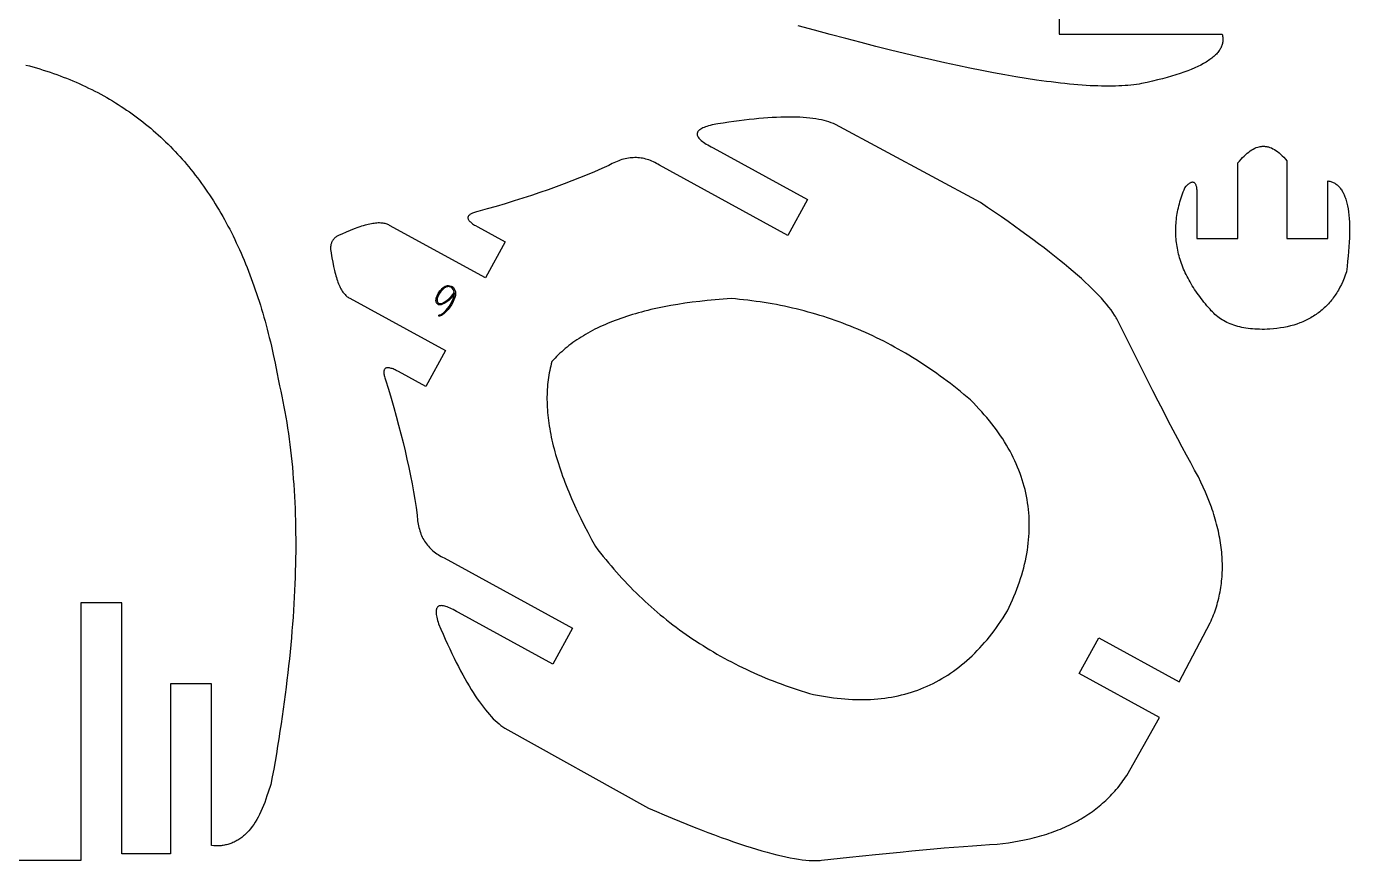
# Model space of a CAD drawing. Extents: x 0.3 to 47.7, y 0.3 to 6.
# Drawn here: x 43.624 to 47.692, y 0.287 to 2.853 of the extents above; entities that cross this region are included whole.
import ezdxf

# ---------------------------------------------------------------- set-up
doc = ezdxf.new("R2010")
doc.units = 0
doc.header["$MEASUREMENT"] = 0
doc.layers.get('0').update_dxf_attribs({"linetype": 'CONTINUOUS'})
doc.layers.add('NUMBERS', color=1, linetype='CONTINUOUS')

msp = doc.modelspace()

# ---------------------------------------------------------------- linework, layer by layer
for points in [[(46.7988, 2.9551), (46.7988, 2.8291), (47.3002, 2.8291), (47.3009, 2.8261), (47.3015, 2.8232), (47.302, 2.8203), (47.3023, 2.8174), (47.3024, 2.8145), (47.3024, 2.8116), (47.3023, 2.8088), (47.302, 2.806), (47.3016, 2.8032), (47.301, 2.8004), (47.3003, 2.7976), (47.2994, 2.7949), (47.2984, 2.7921), (47.2973, 2.7894), (47.296, 2.7867), (47.2945, 2.784), (47.2929, 2.7814), (47.2912, 2.7788), (47.2893, 2.7761), (47.2872, 2.7735), (47.2851, 2.7709), (47.2827, 2.7684), (47.2803, 2.7658), (47.2776, 2.7633), (47.2749, 2.7608), (47.2719, 2.7583), (47.2689, 2.7558), (47.2657, 2.7534), (47.2623, 2.751), (47.2588, 2.7486), (47.2552, 2.7462), (47.2514, 2.7438), (47.2434, 2.7391), (47.2347, 2.7345), (47.2255, 2.7299), (47.2158, 2.7254), (47.2054, 2.721), (47.1944, 2.7167), (47.1829, 2.7125), (47.1708, 2.7083), (47.1581, 2.7042), (47.1448, 2.7001), (47.1309, 2.6962), (47.1164, 2.6923), (47.1014, 2.6885), (47.0857, 2.6848), (47.0695, 2.6811), (47.0527, 2.6775), (47.0449, 2.6761), (47.0368, 2.6749), (47.0284, 2.6737), (47.0198, 2.6727), (47.0108, 2.6718), (47.0016, 2.6711), (46.9922, 2.6705), (46.9824, 2.67), (46.9724, 2.6697), (46.9621, 2.6695), (46.9515, 2.6694), (46.9407, 2.6694), (46.9295, 2.6696), (46.9181, 2.67), (46.9065, 2.6704), (46.8945, 2.671), (46.8823, 2.6717), (46.8698, 2.6726), (46.857, 2.6736), (46.8439, 2.6747), (46.8306, 2.6759), (46.817, 2.6773), (46.8031, 2.6788), (46.789, 2.6805), (46.7745, 2.6823), (46.7598, 2.6842), (46.7448, 2.6862), (46.7296, 2.6884), (46.6982, 2.6932), (46.6658, 2.6985), (46.6322, 2.7043), (46.5975, 2.7106), (46.5618, 2.7175), (46.5249, 2.7249), (46.4869, 2.7329), (46.4479, 2.7414), (46.4077, 2.7504), (46.3664, 2.7599), (46.324, 2.77), (46.2805, 2.7806), (46.236, 2.7917), (46.1903, 2.8034), (46.1435, 2.8156), (46.0956, 2.8283), (46.0466, 2.8416), (45.9965, 2.8553)], [(43.6228, 2.7344), (43.6336, 2.7315), (43.6443, 2.7285), (43.655, 2.7255), (43.6655, 2.7223), (43.676, 2.7191), (43.6864, 2.7157), (43.6968, 2.7123), (43.7071, 2.7088), (43.7173, 2.7051), (43.7274, 2.7014), (43.7375, 2.6976), (43.7475, 2.6937), (43.7574, 2.6897), (43.7672, 2.6856), (43.777, 2.6814), (43.7867, 2.6772), (43.7964, 2.6728), (43.8059, 2.6683), (43.8154, 2.6638), (43.8249, 2.6591), (43.8342, 2.6544), (43.8435, 2.6495), (43.8527, 2.6446), (43.8618, 2.6396), (43.8709, 2.6344), (43.8799, 2.6292), (43.8888, 2.6239), (43.8977, 2.6185), (43.9064, 2.613), (43.9151, 2.6074), (43.9238, 2.6017), (43.9323, 2.596), (43.9408, 2.5901), (43.9493, 2.5841), (43.9576, 2.5781), (43.9659, 2.5719), (43.9741, 2.5657), (43.9822, 2.5594), (43.9903, 2.5529), (43.9983, 2.5464), (44.0062, 2.5398), (44.0141, 2.5331), (44.0218, 2.5263), (44.0295, 2.5194), (44.0372, 2.5124), (44.0447, 2.5053), (44.0522, 2.4981), (44.0597, 2.4908), (44.067, 2.4835), (44.0743, 2.476), (44.0815, 2.4684), (44.0886, 2.4608), (44.0957, 2.4531), (44.1027, 2.4452), (44.1096, 2.4373), (44.1164, 2.4293), (44.1232, 2.4211), (44.1299, 2.4129), (44.1366, 2.4046), (44.1431, 2.3962), (44.1496, 2.3877), (44.156, 2.3792), (44.1624, 2.3705), (44.1687, 2.3617), (44.1749, 2.3528), (44.181, 2.3439), (44.1871, 2.3348), (44.193, 2.3257), (44.199, 2.3164), (44.2048, 2.3071), (44.2106, 2.2977), (44.2163, 2.2882), (44.2219, 2.2786), (44.2275, 2.2688), (44.233, 2.259), (44.2384, 2.2491), (44.2437, 2.2392), (44.249, 2.2291), (44.2542, 2.2189), (44.2594, 2.2086), (44.2644, 2.1983), (44.2694, 2.1878), (44.2743, 2.1773), (44.2792, 2.1666), (44.2839, 2.1559), (44.2886, 2.1451), (44.2933, 2.1341), (44.2978, 2.1231), (44.3023, 2.112), (44.3067, 2.1008), (44.3111, 2.0895), (44.3154, 2.0781), (44.3196, 2.0666), (44.3237, 2.055), (44.3278, 2.0434), (44.3317, 2.0316), (44.3357, 2.0197), (44.3395, 2.0078), (44.3433, 1.9957), (44.347, 1.9836), (44.3506, 1.9713), (44.3542, 1.959), (44.3577, 1.9466), (44.3611, 1.9341), (44.3644, 1.9215), (44.3677, 1.9088), (44.3709, 1.896), (44.374, 1.8831), (44.3771, 1.8701), (44.383, 1.8438), (44.3886, 1.8172), (44.3939, 1.7902), (44.399, 1.7628), (44.4026, 1.7473), (44.4061, 1.7316), (44.4095, 1.7157), (44.4128, 1.6997), (44.4159, 1.6836), (44.4189, 1.6674), (44.4217, 1.651), (44.4245, 1.6345), (44.4271, 1.6178), (44.4296, 1.601), (44.4319, 1.5841), (44.4341, 1.5671), (44.4362, 1.5499), (44.4382, 1.5326), (44.44, 1.5151), (44.4417, 1.4975), (44.4433, 1.4798), (44.4447, 1.462), (44.446, 1.444), (44.4472, 1.4259), (44.4482, 1.4076), (44.4492, 1.3893), (44.45, 1.3708), (44.4506, 1.3521), (44.4512, 1.3333), (44.4516, 1.3144), (44.4518, 1.2954), (44.452, 1.2762), (44.452, 1.2569), (44.4519, 1.2374), (44.4517, 1.2179), (44.4513, 1.1981), (44.4508, 1.1783), (44.4502, 1.1583), (44.4494, 1.1382), (44.4485, 1.118), (44.4475, 1.0976), (44.4464, 1.0771), (44.4451, 1.0564), (44.4437, 1.0357), (44.4422, 1.0147), (44.4405, 0.9937), (44.4387, 0.9725), (44.4368, 0.9512), (44.4347, 0.9298), (44.4326, 0.9082), (44.4302, 0.8865), (44.4278, 0.8646), (44.4252, 0.8427), (44.4225, 0.8206), (44.4197, 0.7983), (44.4168, 0.7759), (44.4137, 0.7534), (44.4105, 0.7308), (44.4071, 0.708), (44.4037, 0.6851), (44.4001, 0.6621), (44.3963, 0.6389), (44.3925, 0.6156), (44.3885, 0.5921), (44.3844, 0.5686), (44.3801, 0.5449), (44.3757, 0.521), (44.3671, 0.4977), (44.3637, 0.4868), (44.3602, 0.4764), (44.3566, 0.4663), (44.3529, 0.4565), (44.349, 0.4471), (44.3449, 0.4381), (44.3408, 0.4295), (44.3365, 0.4212), (44.332, 0.4133), (44.3275, 0.4058), (44.3228, 0.3986), (44.318, 0.3918), (44.313, 0.3854), (44.3079, 0.3793), (44.3027, 0.3736), (44.2973, 0.3683), (44.2946, 0.3658), (44.2918, 0.3634), (44.289, 0.361), (44.2862, 0.3588), (44.2833, 0.3566), (44.2804, 0.3546), (44.2775, 0.3526), (44.2745, 0.3507), (44.2715, 0.3489), (44.2684, 0.3473), (44.2654, 0.3457), (44.2623, 0.3441), (44.2591, 0.3427), (44.256, 0.3414), (44.2528, 0.3402), (44.2495, 0.339), (44.2463, 0.338), (44.243, 0.337), (44.2396, 0.3362), (44.2363, 0.3354), (44.2329, 0.3347), (44.2294, 0.3341), (44.226, 0.3336), (44.2225, 0.3332), (44.2189, 0.3329), (44.2153, 0.3327), (44.2117, 0.3326), (44.2081, 0.3326), (44.2044, 0.3326), (44.2007, 0.3328), (44.1932, 0.3334), (44.1932, 0.8308), (44.0671, 0.8308), (44.0671, 0.3078), (43.9175, 0.3078), (43.9175, 1.08), (43.7913, 1.08), (43.7913, 0.2875), (43.5713, 0.2875)]]:
    msp.add_lwpolyline(points)
for points in [[(44.5644, 2.1922), (44.5633, 2.1904), (44.5624, 2.1884), (44.5616, 2.1865), (44.561, 2.1844), (44.5604, 2.1823), (44.5599, 2.1802), (44.5596, 2.178), (44.5593, 2.1757), (44.5592, 2.1734), (44.5591, 2.1711), (44.5592, 2.1686), (44.5594, 2.1662), (44.5597, 2.1636), (44.5601, 2.1611), (44.5607, 2.1584), (44.5613, 2.1557), (44.5635, 2.1413), (44.5658, 2.1277), (44.5683, 2.1148), (44.571, 2.1027), (44.5724, 2.0969), (44.5739, 2.0913), (44.5754, 2.0859), (44.577, 2.0808), (44.5786, 2.0758), (44.5802, 2.0709), (44.5819, 2.0663), (44.5837, 2.0619), (44.5855, 2.0577), (44.5873, 2.0536), (44.5892, 2.0498), (44.5911, 2.0461), (44.5931, 2.0426), (44.5951, 2.0394), (44.5972, 2.0363), (44.5993, 2.0334), (44.6015, 2.0307), (44.6037, 2.0282), (44.606, 2.0259), (44.6083, 2.0237), (44.6106, 2.0218), (44.613, 2.0201), (44.6155, 2.0185), (44.618, 2.0172), (44.9124, 1.8559), (44.8519, 1.7454), (44.7681, 1.7913), (44.7608, 1.7951), (44.7575, 1.7967), (44.7542, 1.7982), (44.7512, 1.7995), (44.7483, 1.8006), (44.7455, 1.8015), (44.7429, 1.8022), (44.7405, 1.8028), (44.7382, 1.8032), (44.7361, 1.8034), (44.7341, 1.8034), (44.7323, 1.8032), (44.7307, 1.8028), (44.7292, 1.8023), (44.7279, 1.8016), (44.7267, 1.8007), (44.7257, 1.7996), (44.7248, 1.7984), (44.7241, 1.797), (44.7236, 1.7953), (44.7232, 1.7935), (44.723, 1.7916), (44.7229, 1.7894), (44.723, 1.7871), (44.7233, 1.7846), (44.7237, 1.7819), (44.7243, 1.779), (44.725, 1.7759), (44.7259, 1.7727), (44.7269, 1.7693), (44.7281, 1.7657), (44.7369, 1.7373), (44.7453, 1.7093), (44.7533, 1.6815), (44.761, 1.6541), (44.7683, 1.627), (44.7753, 1.6003), (44.7819, 1.5738), (44.7882, 1.5477), (44.7941, 1.5219), (44.7996, 1.4964), (44.8048, 1.4712), (44.8097, 1.4464), (44.8141, 1.4219), (44.8183, 1.3976), (44.822, 1.3737), (44.8255, 1.3502), (44.8258, 1.3443), (44.8263, 1.3386), (44.8269, 1.3329), (44.8276, 1.3274), (44.8286, 1.322), (44.8296, 1.3167), (44.8308, 1.3115), (44.8322, 1.3064), (44.8337, 1.3014), (44.8353, 1.2966), (44.8371, 1.2919), (44.839, 1.2872), (44.8411, 1.2827), (44.8433, 1.2783), (44.8457, 1.274), (44.8482, 1.2698), (44.8509, 1.2658), (44.8537, 1.2618), (44.8567, 1.258), (44.8598, 1.2543), (44.8631, 1.2506), (44.8665, 1.2471), (44.87, 1.2437), (44.8737, 1.2405), (44.8775, 1.2373), (44.8815, 1.2342), (44.8857, 1.2313), (44.89, 1.2285), (44.8944, 1.2258), (44.899, 1.2232), (44.9037, 1.2207), (44.9086, 1.2183), (45.3031, 1.0021), (45.2426, 0.8916), (44.9524, 1.0506), (44.9468, 1.0539), (44.9414, 1.0569), (44.9362, 1.0597), (44.9313, 1.0622), (44.9266, 1.0643), (44.9222, 1.0662), (44.918, 1.0678), (44.914, 1.0692), (44.9103, 1.0702), (44.9068, 1.071), (44.9036, 1.0714), (44.9006, 1.0716), (44.8978, 1.0715), (44.8953, 1.0711), (44.893, 1.0705), (44.891, 1.0695), (44.8901, 1.0689), (44.8892, 1.0683), (44.8884, 1.0675), (44.8877, 1.0668), (44.8864, 1.0649), (44.8853, 1.0629), (44.8845, 1.0605), (44.8839, 1.0578), (44.8836, 1.0549), (44.8835, 1.0517), (44.8836, 1.0481), (44.884, 1.0443), (44.8846, 1.0403), (44.8855, 1.0359), (44.8866, 1.0312), (44.888, 1.0263), (44.8895, 1.0211), (44.8914, 1.0156), (44.8983, 0.9993), (44.9052, 0.9835), (44.912, 0.9681), (44.9188, 0.953), (44.9256, 0.9384), (44.9324, 0.9241), (44.9391, 0.9103), (44.9457, 0.8969), (44.9523, 0.8839), (44.9589, 0.8712), (44.9655, 0.859), (44.972, 0.8472), (44.9785, 0.8358), (44.9849, 0.8247), (44.9913, 0.8141), (44.9977, 0.8039), (45.004, 0.7941), (45.0103, 0.7847), (45.0166, 0.7757), (45.0228, 0.7671), (45.029, 0.7589), (45.0351, 0.7511), (45.0413, 0.7437), (45.0473, 0.7367), (45.0534, 0.7301), (45.0594, 0.7239), (45.0653, 0.7181), (45.0713, 0.7127), (45.0772, 0.7077), (45.083, 0.7031), (45.0888, 0.6989), (45.0946, 0.6951), (45.5365, 0.4486), (45.5612, 0.438), (45.5853, 0.4278), (45.6089, 0.4179), (45.632, 0.4084), (45.6546, 0.3992), (45.6766, 0.3904), (45.6982, 0.382), (45.7192, 0.3739), (45.7397, 0.3662), (45.7597, 0.3589), (45.7791, 0.3519), (45.7981, 0.3452), (45.8165, 0.339), (45.8345, 0.333), (45.8519, 0.3275), (45.8688, 0.3223), (45.8851, 0.3175), (45.901, 0.313), (45.9163, 0.3089), (45.9312, 0.3051), (45.9455, 0.3018), (45.9593, 0.2987), (45.9725, 0.2961), (45.9853, 0.2938), (45.9975, 0.2918), (46.0092, 0.2902), (46.0204, 0.289), (46.0311, 0.2881), (46.0413, 0.2876), (46.051, 0.2875), (46.0556, 0.2876), (46.0601, 0.2877), (46.0645, 0.288), (46.0687, 0.2883), (46.1544, 0.2976), (46.235, 0.306), (46.3103, 0.3136), (46.346, 0.3171), (46.3804, 0.3203), (46.4135, 0.3233), (46.4453, 0.3261), (46.4758, 0.3287), (46.505, 0.331), (46.5329, 0.3332), (46.5595, 0.3351), (46.5848, 0.3368), (46.6088, 0.3383), (46.6262, 0.3402), (46.6432, 0.3425), (46.66, 0.3451), (46.6764, 0.348), (46.6925, 0.3511), (46.7082, 0.3546), (46.716, 0.3564), (46.7237, 0.3584), (46.7313, 0.3604), (46.7388, 0.3624), (46.7463, 0.3646), (46.7536, 0.3668), (46.7609, 0.3691), (46.7681, 0.3715), (46.7753, 0.3739), (46.7823, 0.3764), (46.7893, 0.379), (46.7962, 0.3817), (46.803, 0.3844), (46.8097, 0.3872), (46.8164, 0.3901), (46.823, 0.3931), (46.8295, 0.3961), (46.8359, 0.3993), (46.8422, 0.4025), (46.8485, 0.4057), (46.8547, 0.4091), (46.8608, 0.4125), (46.8668, 0.416), (46.8727, 0.4195), (46.8786, 0.4232), (46.8844, 0.4269), (46.8901, 0.4307), (46.8957, 0.4345), (46.9012, 0.4385), (46.9067, 0.4425), (46.9121, 0.4465), (46.9174, 0.4507), (46.9226, 0.4549), (46.9277, 0.4593), (46.9328, 0.4636), (46.9378, 0.4681), (46.9427, 0.4726), (46.9475, 0.4772), (46.9523, 0.4819), (46.9569, 0.4867), (46.9615, 0.4915), (46.966, 0.4964), (46.9705, 0.5014), (46.9748, 0.5064), (46.9791, 0.5116), (46.9833, 0.5168), (46.9874, 0.5221), (46.9914, 0.5274), (46.9954, 0.5328), (46.9993, 0.5383), (47.0031, 0.5439), (47.0068, 0.5496), (47.1079, 0.727), (46.8607, 0.8624), (46.9213, 0.9729), (47.1685, 0.8375), (47.2635, 1.0183), (47.2663, 1.0245), (47.2689, 1.0307), (47.2715, 1.0369), (47.2739, 1.0432), (47.2763, 1.0494), (47.2785, 1.0557), (47.2806, 1.0621), (47.2827, 1.0684), (47.2846, 1.0748), (47.2864, 1.0812), (47.2881, 1.0877), (47.2897, 1.0942), (47.2912, 1.1006), (47.2926, 1.1072), (47.2939, 1.1137), (47.295, 1.1203), (47.2961, 1.1269), (47.2971, 1.1335), (47.2979, 1.1402), (47.2987, 1.1469), (47.2993, 1.1536), (47.2999, 1.1603), (47.3003, 1.1671), (47.3007, 1.1739), (47.3009, 1.1807), (47.301, 1.1875), (47.301, 1.1944), (47.3009, 1.2013), (47.3007, 1.2082), (47.3004, 1.2152), (47.3, 1.2221), (47.2995, 1.2291), (47.2989, 1.2362), (47.2982, 1.2432), (47.2973, 1.2503), (47.2964, 1.2574), (47.2954, 1.2646), (47.2942, 1.2717), (47.293, 1.2789), (47.2916, 1.2861), (47.2902, 1.2934), (47.2886, 1.3007), (47.2869, 1.308), (47.2851, 1.3153), (47.2832, 1.3226), (47.2813, 1.33), (47.2792, 1.3374), (47.277, 1.3449), (47.2746, 1.3523), (47.2722, 1.3598), (47.2697, 1.3673), (47.2671, 1.3749), (47.2615, 1.39), (47.2555, 1.4053), (47.2491, 1.4207), (47.2423, 1.4361), (47.235, 1.4517), (47.2273, 1.4674), (47.2157, 1.4885), (47.2035, 1.5107), (47.1908, 1.5342), (47.1775, 1.5588), (47.1638, 1.5847), (47.1495, 1.6118), (47.1348, 1.6401), (47.1195, 1.6696), (47.1037, 1.7004), (47.0874, 1.7323), (47.0532, 1.7999), (47.017, 1.8722), (46.9787, 1.9495), (46.9767, 1.9533), (46.9745, 1.9571), (46.9722, 1.961), (46.9698, 1.9649), (46.9645, 1.973), (46.9586, 1.9813), (46.9521, 1.9898), (46.945, 1.9986), (46.9374, 2.0076), (46.9291, 2.0169), (46.9203, 2.0264), (46.9109, 2.0361), (46.901, 2.0461), (46.8904, 2.0564), (46.8793, 2.0668), (46.8675, 2.0776), (46.8552, 2.0885), (46.8423, 2.0997), (46.8289, 2.1111), (46.8148, 2.1228), (46.8002, 2.1347), (46.785, 2.1469), (46.7692, 2.1593), (46.7528, 2.172), (46.7358, 2.1848), (46.7183, 2.198), (46.7002, 2.2113), (46.6815, 2.2249), (46.6622, 2.2388), (46.6423, 2.2529), (46.6219, 2.2672), (46.6008, 2.2818), (46.5792, 2.2966), (46.557, 2.3117), (46.1114, 2.5514), (46.1051, 2.5542), (46.0984, 2.5569), (46.0914, 2.5594), (46.084, 2.5616), (46.0763, 2.5637), (46.0682, 2.5656), (46.0598, 2.5674), (46.0509, 2.5689), (46.0418, 2.5702), (46.0322, 2.5714), (46.0224, 2.5724), (46.0121, 2.5732), (46.0015, 2.5738), (45.9905, 2.5742), (45.9792, 2.5744), (45.9676, 2.5745), (45.9555, 2.5744), (45.9431, 2.574), (45.9304, 2.5735), (45.9173, 2.5729), (45.9038, 2.572), (45.89, 2.5709), (45.8758, 2.5697), (45.8612, 2.5683), (45.8463, 2.5666), (45.831, 2.5648), (45.8154, 2.5629), (45.7994, 2.5607), (45.7831, 2.5583), (45.7664, 2.5558), (45.7494, 2.5531), (45.7319, 2.5502), (45.7263, 2.5487), (45.7211, 2.5473), (45.7162, 2.5457), (45.7117, 2.5442), (45.7075, 2.5425), (45.7037, 2.5409), (45.7003, 2.5392), (45.6973, 2.5374), (45.6946, 2.5356), (45.6923, 2.5337), (45.6904, 2.5318), (45.6888, 2.5298), (45.6877, 2.5278), (45.6868, 2.5257), (45.6866, 2.5247), (45.6864, 2.5236), (45.6863, 2.5225), (45.6863, 2.5214), (45.6866, 2.5192), (45.6873, 2.5169), (45.6883, 2.5146), (45.6897, 2.5122), (45.6914, 2.5098), (45.6936, 2.5073), (45.6961, 2.5048), (45.699, 2.5022), (45.7022, 2.4996), (45.7058, 2.4969), (45.7098, 2.4942), (45.7142, 2.4914), (45.7189, 2.4886), (45.724, 2.4858), (45.7295, 2.4828), (45.7353, 2.4799), (46.0255, 2.3209), (45.965, 2.2104), (45.5704, 2.4265), (45.5658, 2.4294), (45.5611, 2.432), (45.5565, 2.4345), (45.5518, 2.4367), (45.5471, 2.4388), (45.5424, 2.4407), (45.5377, 2.4424), (45.5329, 2.444), (45.5282, 2.4453), (45.5234, 2.4465), (45.5186, 2.4475), (45.5138, 2.4483), (45.509, 2.4489), (45.5042, 2.4493), (45.4993, 2.4496), (45.4945, 2.4496), (45.4896, 2.4495), (45.4847, 2.4492), (45.4798, 2.4487), (45.4749, 2.448), (45.4699, 2.4472), (45.465, 2.4461), (45.46, 2.4449), (45.455, 2.4435), (45.45, 2.4419), (45.445, 2.4401), (45.4399, 2.4381), (45.4349, 2.436), (45.4298, 2.4337), (45.4247, 2.4311), (45.4196, 2.4284), (45.4145, 2.4256), (45.3928, 2.4157), (45.3706, 2.4061), (45.348, 2.3965), (45.3249, 2.3871), (45.3014, 2.3778), (45.2774, 2.3686), (45.2529, 2.3596), (45.228, 2.3507), (45.2026, 2.3419), (45.1767, 2.3332), (45.1504, 2.3247), (45.1237, 2.3163), (45.0964, 2.308), (45.0687, 2.2998), (45.0406, 2.2918), (45.012, 2.2839), (45.0083, 2.283), (45.0049, 2.282), (45.0017, 2.281), (44.9987, 2.28), (44.996, 2.2789), (44.9935, 2.2778), (44.9912, 2.2767), (44.9892, 2.2755), (44.9874, 2.2743), (44.9859, 2.273), (44.9846, 2.2717), (44.9835, 2.2704), (44.9826, 2.269), (44.9821, 2.2677), (44.9817, 2.2662), (44.9816, 2.2648), (44.9817, 2.2633), (44.982, 2.2617), (44.9826, 2.2601), (44.9835, 2.2585), (44.9845, 2.2569), (44.9858, 2.2552), (44.9874, 2.2535), (44.9891, 2.2517), (44.9912, 2.25), (44.9934, 2.2481), (44.9959, 2.2463), (44.9986, 2.2444), (45.0016, 2.2424), (45.0048, 2.2405), (45.0119, 2.2364), (45.0957, 2.1905), (45.0352, 2.08), (44.7408, 2.2413), (44.7383, 2.2427), (44.7357, 2.2439), (44.7329, 2.245), (44.73, 2.246), (44.727, 2.2468), (44.7238, 2.2474), (44.7205, 2.2479), (44.717, 2.2483), (44.7135, 2.2485), (44.7097, 2.2486), (44.7059, 2.2486), (44.7019, 2.2484), (44.6978, 2.248), (44.6935, 2.2475), (44.6891, 2.2469), (44.6846, 2.2462), (44.6799, 2.2452), (44.6751, 2.2442), (44.6702, 2.243), (44.6651, 2.2417), (44.6599, 2.2402), (44.6545, 2.2386), (44.649, 2.2368), (44.6434, 2.2349), (44.6317, 2.2306), (44.6195, 2.2258), (44.6068, 2.2204), (44.5935, 2.2145), (44.5909, 2.2136), (44.5884, 2.2126), (44.586, 2.2115), (44.5837, 2.2104), (44.5815, 2.2093), (44.5794, 2.208), (44.5774, 2.2068), (44.5756, 2.2054), (44.5738, 2.204), (44.5721, 2.2025), (44.5706, 2.2009), (44.5691, 2.1993), (44.5678, 2.1977), (44.5665, 2.1959), (44.5654, 2.1941)], [(47.6256, 2.3782), (47.6285, 2.3777), (47.6312, 2.377), (47.6339, 2.3763), (47.6366, 2.3754), (47.6392, 2.3744), (47.6417, 2.3733), (47.6442, 2.3721), (47.6466, 2.3707), (47.6489, 2.3693), (47.6512, 2.3677), (47.6534, 2.3659), (47.6556, 2.3641), (47.6577, 2.3621), (47.6597, 2.36), (47.6617, 2.3578), (47.6636, 2.3554), (47.6654, 2.353), (47.6672, 2.3504), (47.6689, 2.3477), (47.6706, 2.3448), (47.6722, 2.3419), (47.6737, 2.3388), (47.6752, 2.3356), (47.6766, 2.3323), (47.6779, 2.3288), (47.6792, 2.3253), (47.6804, 2.3216), (47.6816, 2.3177), (47.6827, 2.3138), (47.6837, 2.3097), (47.6856, 2.3012), (47.6873, 2.2923), (47.6887, 2.2828), (47.6898, 2.2728), (47.6907, 2.2623), (47.6914, 2.2514), (47.6918, 2.2399), (47.6919, 2.228), (47.6918, 2.2156), (47.6915, 2.2027), (47.6909, 2.1892), (47.6901, 2.1753), (47.689, 2.1609), (47.6876, 2.1461), (47.686, 2.1307), (47.6842, 2.1148), (47.6821, 2.0984), (47.6787, 2.0884), (47.675, 2.0786), (47.671, 2.0691), (47.6668, 2.0599), (47.6624, 2.051), (47.6576, 2.0424), (47.6552, 2.0382), (47.6527, 2.0341), (47.6501, 2.0301), (47.6475, 2.0261), (47.6447, 2.0222), (47.642, 2.0184), (47.6392, 2.0146), (47.6363, 2.011), (47.6333, 2.0074), (47.6303, 2.0038), (47.6272, 2.0004), (47.6241, 1.997), (47.6208, 1.9937), (47.6176, 1.9904), (47.6142, 1.9873), (47.6108, 1.9842), (47.6074, 1.9812), (47.6039, 1.9782), (47.6003, 1.9754), (47.5966, 1.9726), (47.5929, 1.9698), (47.5891, 1.9672), (47.5853, 1.9646), (47.5814, 1.9621), (47.5774, 1.9597), (47.5734, 1.9573), (47.5693, 1.955), (47.5652, 1.9528), (47.5609, 1.9507), (47.5567, 1.9486), (47.5523, 1.9467), (47.5479, 1.9447), (47.5434, 1.9429), (47.5389, 1.9411), (47.5297, 1.9378), (47.5202, 1.9348), (47.5104, 1.9321), (47.5004, 1.9296), (47.4901, 1.9275), (47.4796, 1.9256), (47.4688, 1.9241), (47.4578, 1.9228), (47.4466, 1.9219), (47.4386, 1.9215), (47.4308, 1.9214), (47.4231, 1.9214), (47.4156, 1.9215), (47.4083, 1.9217), (47.401, 1.9221), (47.3939, 1.9227), (47.387, 1.9234), (47.3802, 1.9242), (47.3735, 1.9252), (47.367, 1.9263), (47.3606, 1.9276), (47.3544, 1.929), (47.3483, 1.9306), (47.3424, 1.9323), (47.3366, 1.9341), (47.3309, 1.9361), (47.3254, 1.9382), (47.3201, 1.9405), (47.3148, 1.9429), (47.3098, 1.9455), (47.3048, 1.9482), (47.3, 1.951), (47.2954, 1.954), (47.2909, 1.9571), (47.2865, 1.9604), (47.2823, 1.9638), (47.2782, 1.9674), (47.2742, 1.9711), (47.2705, 1.9749), (47.2668, 1.9789), (47.2633, 1.9831), (47.2584, 1.9886), (47.2535, 1.9941), (47.2488, 1.9997), (47.2442, 2.0053), (47.2398, 2.0108), (47.2354, 2.0164), (47.2312, 2.022), (47.2271, 2.0276), (47.2231, 2.0332), (47.2192, 2.0388), (47.2154, 2.0445), (47.2118, 2.0501), (47.2083, 2.0558), (47.2049, 2.0614), (47.2016, 2.0671), (47.1984, 2.0728), (47.1954, 2.0785), (47.1924, 2.0841), (47.1896, 2.0899), (47.1869, 2.0956), (47.1844, 2.1013), (47.1819, 2.107), (47.1796, 2.1128), (47.1773, 2.1185), (47.1752, 2.1243), (47.1732, 2.1301), (47.1714, 2.1358), (47.1696, 2.1416), (47.168, 2.1474), (47.1665, 2.1532), (47.1651, 2.1591), (47.1638, 2.1649), (47.1627, 2.1707), (47.1616, 2.1766), (47.1607, 2.1824), (47.1599, 2.1883), (47.1592, 2.1942), (47.1587, 2.2), (47.1582, 2.2059), (47.1579, 2.2118), (47.1577, 2.2178), (47.1576, 2.2237), (47.1576, 2.2296), (47.1577, 2.2355), (47.158, 2.2415), (47.1584, 2.2475), (47.1589, 2.2534), (47.1595, 2.2594), (47.1602, 2.2654), (47.1611, 2.2714), (47.1621, 2.2774), (47.1632, 2.2834), (47.1644, 2.2894), (47.1657, 2.2955), (47.1671, 2.3015), (47.1687, 2.3076), (47.1704, 2.3136), (47.1722, 2.3197), (47.1741, 2.3258), (47.1762, 2.3319), (47.1783, 2.338), (47.1806, 2.3441), (47.183, 2.3502), (47.1855, 2.3563), (47.19, 2.3615), (47.1921, 2.3638), (47.1942, 2.3659), (47.1962, 2.3677), (47.1981, 2.3693), (47.2, 2.3707), (47.2018, 2.3719), (47.2035, 2.3729), (47.2051, 2.3737), (47.2067, 2.3743), (47.2082, 2.3746), (47.2096, 2.3747), (47.2109, 2.3746), (47.2122, 2.3743), (47.2134, 2.3738), (47.2145, 2.3731), (47.2156, 2.3721), (47.2166, 2.371), (47.2175, 2.3696), (47.2183, 2.368), (47.2191, 2.3662), (47.2198, 2.3641), (47.2204, 2.3619), (47.221, 2.3594), (47.2215, 2.3568), (47.2219, 2.3539), (47.2222, 2.3508), (47.2226, 2.3439), (47.2228, 2.3362), (47.2228, 2.2006), (47.3488, 2.2006), (47.3488, 2.4332), (47.3536, 2.4391), (47.3584, 2.4446), (47.3631, 2.4497), (47.3678, 2.4545), (47.3726, 2.459), (47.3773, 2.4631), (47.3819, 2.4669), (47.3866, 2.4703), (47.3913, 2.4733), (47.3959, 2.476), (47.4006, 2.4783), (47.4052, 2.4803), (47.4098, 2.4819), (47.4144, 2.4831), (47.4168, 2.4835), (47.4191, 2.4839), (47.4214, 2.4842), (47.4237, 2.4844), (47.426, 2.4845), (47.4283, 2.4845), (47.4307, 2.4844), (47.433, 2.4842), (47.4353, 2.4839), (47.4376, 2.4836), (47.44, 2.4831), (47.4423, 2.4825), (47.4446, 2.4819), (47.447, 2.4811), (47.4516, 2.4793), (47.4563, 2.4771), (47.4611, 2.4745), (47.4658, 2.4715), (47.4705, 2.4681), (47.4753, 2.4644), (47.4801, 2.4602), (47.485, 2.4556), (47.4898, 2.4506), (47.4947, 2.4452), (47.4996, 2.4394), (47.4996, 2.2006), (47.6256, 2.2006)], [(45.2397, 1.8223), (45.2378, 1.8155), (45.236, 1.8087), (45.2344, 1.8018), (45.2328, 1.7948), (45.2315, 1.7877), (45.2302, 1.7806), (45.2291, 1.7734), (45.228, 1.7662), (45.2272, 1.7589), (45.2264, 1.7515), (45.2258, 1.744), (45.2253, 1.7365), (45.2249, 1.7289), (45.2246, 1.7213), (45.2245, 1.7135), (45.2245, 1.7058), (45.2246, 1.6979), (45.2249, 1.69), (45.2253, 1.682), (45.2258, 1.674), (45.2264, 1.6658), (45.2272, 1.6576), (45.2281, 1.6494), (45.2291, 1.6411), (45.2302, 1.6327), (45.2315, 1.6242), (45.2329, 1.6157), (45.2344, 1.6071), (45.236, 1.5985), (45.2378, 1.5898), (45.2397, 1.581), (45.2417, 1.5721), (45.2439, 1.5632), (45.2462, 1.5542), (45.2486, 1.5452), (45.2511, 1.536), (45.2538, 1.5269), (45.2565, 1.5176), (45.2595, 1.5083), (45.2625, 1.4989), (45.2657, 1.4894), (45.2689, 1.4799), (45.2724, 1.4703), (45.2759, 1.4607), (45.2796, 1.451), (45.2834, 1.4412), (45.2873, 1.4313), (45.2913, 1.4214), (45.2998, 1.4014), (45.3088, 1.3811), (45.3183, 1.3605), (45.3283, 1.3396), (45.3388, 1.3185), (45.3498, 1.2971), (45.3613, 1.2755), (45.3733, 1.2536), (45.3811, 1.2434), (45.389, 1.2332), (45.397, 1.2232), (45.4051, 1.2133), (45.4132, 1.2034), (45.4214, 1.1937), (45.4297, 1.1841), (45.4381, 1.1745), (45.4465, 1.1651), (45.455, 1.1558), (45.4636, 1.1465), (45.4723, 1.1374), (45.4811, 1.1284), (45.4899, 1.1194), (45.4988, 1.1106), (45.5078, 1.1019), (45.5169, 1.0933), (45.526, 1.0847), (45.5353, 1.0763), (45.5446, 1.068), (45.554, 1.0598), (45.5634, 1.0516), (45.573, 1.0436), (45.5826, 1.0357), (45.5923, 1.0279), (45.6021, 1.0202), (45.6119, 1.0125), (45.6219, 1.005), (45.6319, 0.9976), (45.642, 0.9903), (45.6522, 0.9831), (45.6624, 0.976), (45.6727, 0.9689), (45.6832, 0.962), (45.6936, 0.9552), (45.7042, 0.9485), (45.7148, 0.9419), (45.7256, 0.9354), (45.7364, 0.929), (45.7472, 0.9227), (45.7582, 0.9165), (45.7692, 0.9103), (45.7803, 0.9043), (45.7915, 0.8984), (45.8028, 0.8926), (45.8142, 0.8869), (45.8256, 0.8813), (45.8371, 0.8758), (45.8487, 0.8704), (45.8603, 0.8651), (45.8721, 0.8599), (45.8839, 0.8548), (45.8958, 0.8498), (45.9078, 0.8449), (45.9198, 0.8401), (45.932, 0.8354), (45.9442, 0.8308), (45.9565, 0.8263), (45.9688, 0.8219), (45.9813, 0.8176), (45.9938, 0.8134), (46.0064, 0.8093), (46.0191, 0.8053), (46.0318, 0.8014), (46.0443, 0.7987), (46.0566, 0.7962), (46.0689, 0.7939), (46.081, 0.7918), (46.0931, 0.7899), (46.105, 0.7882), (46.1169, 0.7867), (46.1287, 0.7855), (46.1404, 0.7845), (46.152, 0.7836), (46.1635, 0.783), (46.1749, 0.7826), (46.1862, 0.7825), (46.1974, 0.7825), (46.2086, 0.7827), (46.2196, 0.7832), (46.2305, 0.7839), (46.2414, 0.7848), (46.2521, 0.7858), (46.2628, 0.7872), (46.2734, 0.7887), (46.2839, 0.7904), (46.2942, 0.7924), (46.3045, 0.7945), (46.3147, 0.7969), (46.3248, 0.7995), (46.3349, 0.8023), (46.3448, 0.8053), (46.3546, 0.8085), (46.3643, 0.8119), (46.374, 0.8156), (46.3835, 0.8194), (46.393, 0.8235), (46.4023, 0.8278), (46.4116, 0.8323), (46.4208, 0.837), (46.4299, 0.8419), (46.4389, 0.8471), (46.4477, 0.8524), (46.4565, 0.858), (46.4653, 0.8637), (46.4739, 0.8697), (46.4824, 0.8759), (46.4908, 0.8823), (46.4992, 0.889), (46.5074, 0.8958), (46.5156, 0.9029), (46.5236, 0.9101), (46.5316, 0.9176), (46.5395, 0.9253), (46.5472, 0.9332), (46.5549, 0.9413), (46.5625, 0.9496), (46.57, 0.9582), (46.5774, 0.9669), (46.5847, 0.9759), (46.5919, 0.9851), (46.5991, 0.9944), (46.6061, 1.004), (46.613, 1.0139), (46.6199, 1.0239), (46.6266, 1.0341), (46.6333, 1.0446), (46.6399, 1.0552), (46.6453, 1.0665), (46.6505, 1.0778), (46.6555, 1.089), (46.6603, 1.1001), (46.6648, 1.1113), (46.6691, 1.1224), (46.6732, 1.1334), (46.6771, 1.1445), (46.6807, 1.1554), (46.6841, 1.1664), (46.6872, 1.1773), (46.6902, 1.1882), (46.6929, 1.199), (46.6953, 1.2099), (46.6976, 1.2206), (46.6996, 1.2314), (46.7014, 1.2421), (46.7029, 1.2527), (46.7042, 1.2634), (46.7053, 1.274), (46.7062, 1.2845), (46.7068, 1.295), (46.7072, 1.3055), (46.7074, 1.316), (46.7074, 1.3264), (46.7071, 1.3367), (46.7066, 1.3471), (46.7058, 1.3574), (46.7049, 1.3677), (46.7037, 1.3779), (46.7022, 1.3881), (46.7006, 1.3982), (46.6987, 1.4084), (46.6966, 1.4185), (46.6942, 1.4285), (46.6916, 1.4385), (46.6888, 1.4485), (46.6858, 1.4585), (46.6825, 1.4684), (46.679, 1.4782), (46.6753, 1.4881), (46.6714, 1.4979), (46.6672, 1.5076), (46.6628, 1.5174), (46.6581, 1.527), (46.6533, 1.5367), (46.6482, 1.5463), (46.6428, 1.5559), (46.6373, 1.5655), (46.6315, 1.575), (46.6255, 1.5844), (46.6192, 1.5939), (46.6128, 1.6033), (46.6061, 1.6126), (46.5991, 1.622), (46.592, 1.6313), (46.5846, 1.6405), (46.577, 1.6498), (46.5691, 1.6589), (46.561, 1.6681), (46.5527, 1.6772), (46.5442, 1.6863), (46.5354, 1.6953), (46.5264, 1.7043), (46.5163, 1.713), (46.5061, 1.7215), (46.4958, 1.7299), (46.4856, 1.7382), (46.4752, 1.7464), (46.4649, 1.7545), (46.4545, 1.7624), (46.444, 1.7702), (46.4335, 1.7779), (46.423, 1.7855), (46.4124, 1.7929), (46.4018, 1.8003), (46.3911, 1.8075), (46.3804, 1.8146), (46.3697, 1.8216), (46.3589, 1.8284), (46.348, 1.8351), (46.3372, 1.8418), (46.3263, 1.8482), (46.3153, 1.8546), (46.3043, 1.8609), (46.2932, 1.867), (46.2822, 1.873), (46.271, 1.8789), (46.2598, 1.8847), (46.2486, 1.8903), (46.2374, 1.8958), (46.2261, 1.9013), (46.2147, 1.9065), (46.2033, 1.9117), (46.1919, 1.9168), (46.1804, 1.9217), (46.1689, 1.9265), (46.1574, 1.9312), (46.1458, 1.9358), (46.1341, 1.9402), (46.1224, 1.9445), (46.1107, 1.9487), (46.0989, 1.9528), (46.0871, 1.9568), (46.0753, 1.9606), (46.0634, 1.9644), (46.0514, 1.968), (46.0395, 1.9714), (46.0274, 1.9748), (46.0154, 1.978), (46.0032, 1.9812), (45.9911, 1.9842), (45.9789, 1.9871), (45.9667, 1.9898), (45.9544, 1.9925), (45.9421, 1.995), (45.9297, 1.9974), (45.9173, 1.9997), (45.9048, 2.0018), (45.8923, 2.0039), (45.8798, 2.0058), (45.8672, 2.0076), (45.8546, 2.0093), (45.8419, 2.0108), (45.8292, 2.0123), (45.8165, 2.0136), (45.8037, 2.0148), (45.7908, 2.0159), (45.7659, 2.0142), (45.7415, 2.0122), (45.7175, 2.01), (45.6941, 2.0075), (45.6712, 2.0047), (45.6487, 2.0016), (45.6268, 1.9982), (45.6053, 1.9946), (45.5948, 1.9927), (45.5844, 1.9907), (45.5741, 1.9886), (45.5639, 1.9865), (45.5539, 1.9842), (45.5439, 1.982), (45.5341, 1.9796), (45.5245, 1.9772), (45.5149, 1.9747), (45.5055, 1.9721), (45.4962, 1.9695), (45.487, 1.9668), (45.478, 1.964), (45.4691, 1.9612), (45.4603, 1.9582), (45.4516, 1.9552), (45.443, 1.9522), (45.4346, 1.9491), (45.4263, 1.9459), (45.4181, 1.9426), (45.4101, 1.9392), (45.4022, 1.9358), (45.3944, 1.9323), (45.3867, 1.9288), (45.3791, 1.9252), (45.3717, 1.9215), (45.3644, 1.9177), (45.3572, 1.9139), (45.3501, 1.91), (45.3432, 1.906), (45.3364, 1.9019), (45.3297, 1.8978), (45.3232, 1.8936), (45.3167, 1.8894), (45.3104, 1.885), (45.3042, 1.8806), (45.2982, 1.8762), (45.2922, 1.8716), (45.2864, 1.867), (45.2807, 1.8623), (45.2751, 1.8576), (45.2697, 1.8527), (45.2644, 1.8478), (45.2592, 1.8429), (45.2541, 1.8378), (45.2492, 1.8327), (45.2444, 1.8276)]]:
    msp.add_lwpolyline(points, close=True)
at = {"layer": 'NUMBERS'}
msp.add_lwpolyline([(44.8917, 1.9617), (44.8917, 1.9652), (44.8942, 1.9657), (44.8967, 1.9666), (44.9019, 1.9693), (44.9075, 1.9735), (44.9133, 1.9791), (44.9185, 1.9851), (44.9233, 1.9916), (44.9278, 1.9985), (44.9319, 2.0059), (44.9353, 2.0133), (44.9378, 2.0199), (44.9393, 2.0258), (44.9397, 2.0311), (44.9394, 2.0359), (44.9384, 2.0403), (44.9366, 2.044), (44.9342, 2.0473), (44.9315, 2.0497), (44.9285, 2.0514), (44.9252, 2.0525), (44.9216, 2.0528), (44.9187, 2.0526), (44.9158, 2.0518), (44.9128, 2.0506), (44.9099, 2.049), (44.9069, 2.0468), (44.904, 2.0442), (44.901, 2.0411), (44.898, 2.0375), (44.8931, 2.0305), (44.8896, 2.0238), (44.8883, 2.0205), (44.8874, 2.0174), (44.8869, 2.0143), (44.8867, 2.0113), (44.887, 2.0086), (44.8877, 2.0062), (44.8891, 2.0037), (44.891, 2.0019), (44.8933, 2.0009), (44.896, 2.0005), (44.8997, 2.001), (44.9038, 2.0023), (44.9083, 2.0046), (44.9134, 2.0078), (44.9177, 2.0111), (44.922, 2.0147), (44.9261, 2.0186), (44.9301, 2.0229), (44.9359, 2.03), (44.9375, 2.0327), (44.9382, 2.0347), (44.9392, 2.0305), (44.9384, 2.0282), (44.9367, 2.0254), (44.9342, 2.0221), (44.9308, 2.0183), (44.9267, 2.0142), (44.9224, 2.0104), (44.9181, 2.0069), (44.9135, 2.0037), (44.9083, 2.0006), (44.9035, 1.9985), (44.8991, 1.9972), (44.8951, 1.9967), (44.8915, 1.9972), (44.8885, 1.9987), (44.8861, 2.0012), (44.8843, 2.0046), (44.8836, 2.0073), (44.8833, 2.0103), (44.8835, 2.0137), (44.8841, 2.0172), (44.885, 2.0208), (44.8864, 2.0244), (44.8881, 2.0281), (44.8902, 2.0319), (44.8955, 2.0396), (44.8987, 2.0435), (44.902, 2.0469), (44.9053, 2.0497), (44.9086, 2.0521), (44.9119, 2.0539), (44.9152, 2.0552), (44.9186, 2.056), (44.9219, 2.0562), (44.9262, 2.0558), (44.93, 2.0547), (44.9335, 2.0528), (44.9367, 2.0501), (44.9396, 2.0463), (44.9416, 2.042), (44.9429, 2.037), (44.9433, 2.0313), (44.9428, 2.0257), (44.9412, 2.0193), (44.9386, 2.0122), (44.9349, 2.0045), (44.9305, 1.9966), (44.9257, 1.9893), (44.9205, 1.9825), (44.915, 1.9762), (44.9087, 1.9703), (44.9028, 1.9659), (44.8999, 1.9643), (44.8971, 1.9631), (44.8944, 1.9622)], close=True, dxfattribs=at)

doc.saveas('drawing.dxf')
